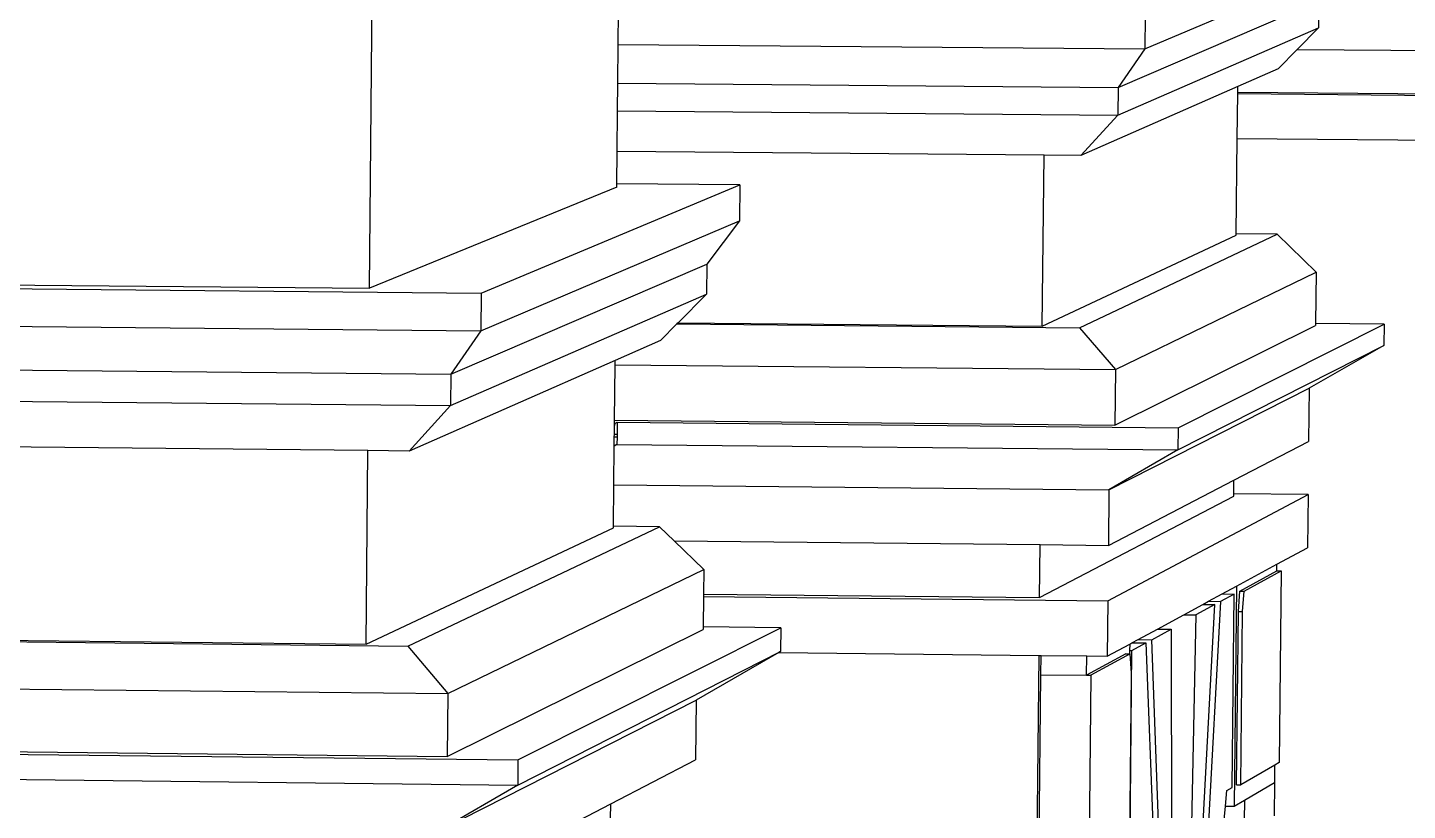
# Model space of a CAD drawing. Extents: x -106 to 80, y -44 to 65.
# Drawn here: x 70.2 to 74.769, y -2.176 to 0.415 of the extents above; entities that cross this region are included whole.
import ezdxf

# ---------------------------------------------------------------- set-up
doc = ezdxf.new("R2010")
doc.units = 0
doc.layers.get('0').update_dxf_attribs({"linetype": 'CONTINUOUS'})

msp = doc.modelspace()

# ---------------------------------------------------------------- linework, layer by layer
for p, q in [((73.8994, 0.3443), (74.571, 0.6291)), ((71.332, -0.4482), (71.3415, 0.549)), ((72.1551, 0.3588), (72.1562, 0.4687)), ((73.811, 0.2166), (74.475, 0.5019)), ((74.4749, 0.4909), (74.4741, 0.4138)), ((73.8101, 0.1249), (74.4741, 0.4138)), ((73.9005, 0.4544), (73.8994, 0.3443)), ((74.4741, 0.4138), (74.4038, 0.3427)), ((72.1539, 0.2307), (72.1551, 0.3588)), ((72.1551, 0.3588), (73.8994, 0.3443)), ((73.8994, 0.3443), (73.811, 0.2166)), ((74.4038, 0.3427), (74.3402, 0.2785)), ((74.4038, 0.3427), (76.7139, 0.3235)), ((74.3402, 0.2785), (74.2069, 0.2199)), ((72.153, 0.1391), (72.1539, 0.2307)), ((72.1539, 0.2307), (73.811, 0.2166)), ((74.2069, 0.2199), (73.687, -0.0088)), ((73.811, 0.2166), (73.8101, 0.1249)), ((74.2052, 0.0474), (74.2067, 0.1961)), ((74.2067, 0.2015), (74.2069, 0.2199)), ((74.2067, 0.2015), (76.7125, 0.1802)), ((74.2067, 0.1961), (74.2067, 0.2015)), ((74.2067, 0.1961), (76.8993, 0.1732)), ((72.1517, 0.0047), (72.153, 0.1391)), ((72.153, 0.1391), (73.8101, 0.1249)), ((73.8101, 0.1249), (73.687, -0.0088)), ((74.2021, -0.268), (74.2052, 0.0474)), ((74.2052, 0.0474), (76.7109, 0.0257)), ((72.1507, -0.1026), (72.1517, 0.0047)), ((73.5653, -0.0077), (72.1517, 0.0047)), ((73.5597, -0.5735), (73.5653, -0.0077)), ((73.687, -0.0088), (73.5653, -0.0077)), ((72.1506, -0.1136), (71.332, -0.4482)), ((71.7018, -0.4638), (72.5582, -0.1062)), ((72.1506, -0.1136), (72.1507, -0.1026)), ((72.5582, -0.1062), (72.1507, -0.1026)), ((72.5582, -0.1062), (72.557, -0.2252)), ((71.7006, -0.5885), (72.557, -0.2252)), ((72.557, -0.2252), (72.4485, -0.3687)), ((73.5597, -0.5735), (74.202, -0.2718)), ((73.6833, -0.5788), (74.3368, -0.2693)), ((74.202, -0.2718), (74.2021, -0.268)), ((74.3368, -0.2693), (74.2021, -0.268)), ((74.3368, -0.2693), (74.4661, -0.395)), ((71.6017, -0.7325), (72.4485, -0.3687)), ((72.4485, -0.3687), (72.4475, -0.4679)), ((73.8018, -0.7173), (74.4661, -0.395)), ((74.4661, -0.395), (74.4644, -0.5645)), ((67.711, -0.4266), (71.7018, -0.4638)), ((67.7453, -0.4149), (71.332, -0.4482)), ((71.6007, -0.8363), (72.4475, -0.4679)), ((71.7018, -0.4638), (71.7006, -0.5885)), ((72.4475, -0.4679), (72.3539, -0.5622)), ((67.7099, -0.5507), (71.7006, -0.5885)), ((71.7006, -0.5885), (71.6017, -0.7325)), ((72.3499, -0.5662), (72.2959, -0.6206)), ((72.3539, -0.5622), (72.3499, -0.5662)), ((72.3499, -0.5662), (73.6833, -0.5788)), ((72.3539, -0.5622), (73.5597, -0.5735)), ((73.6833, -0.5788), (73.8018, -0.7173)), ((73.8, -0.9007), (74.4643, -0.5711)), ((74.0091, -0.9099), (74.6915, -0.5667)), ((74.4644, -0.5645), (74.4643, -0.5711)), ((74.6915, -0.5667), (74.4644, -0.5645)), ((74.6915, -0.5667), (74.6908, -0.637)), ((72.2959, -0.6206), (72.1451, -0.6869)), ((74.0084, -0.9833), (74.6908, -0.637)), ((74.6908, -0.637), (74.4433, -0.7786)), ((67.3069, -0.6911), (71.6017, -0.7325)), ((72.1451, -0.6869), (71.463, -0.9869)), ((72.1432, -0.8844), (72.1449, -0.7014)), ((72.1449, -0.7014), (72.1451, -0.6869)), ((72.1449, -0.7014), (73.8018, -0.7173)), ((73.8018, -0.7173), (73.8, -0.9007)), ((71.6017, -0.7325), (71.6007, -0.8363)), ((67.1763, -0.7931), (71.6007, -0.8363)), ((73.7805, -1.1156), (74.4433, -0.7786)), ((74.4433, -0.7786), (74.4416, -0.9547)), ((71.6007, -0.8363), (71.463, -0.9869)), ((72.1427, -0.9321), (72.143, -0.9023)), ((72.143, -0.8957), (72.1432, -0.8844)), ((72.1441, -0.8952), (72.143, -0.9023)), ((72.143, -0.8957), (72.1441, -0.8952)), ((72.143, -0.9023), (72.143, -0.8957)), ((72.1432, -0.8844), (73.8, -0.9007)), ((72.1441, -0.8952), (72.152, -0.8917)), ((72.152, -0.8917), (72.1516, -0.9321)), ((72.152, -0.8917), (74.0091, -0.9099)), ((74.0091, -0.9099), (74.0084, -0.9833)), ((71.3269, -0.9855), (67.0517, -0.9431)), ((72.1423, -0.969), (72.1426, -0.9395)), ((72.1426, -0.9395), (72.1427, -0.9321)), ((72.1426, -0.9395), (72.1515, -0.9396)), ((72.1516, -0.9321), (72.1427, -0.9321)), ((72.1515, -0.9396), (72.1513, -0.9649)), ((72.1516, -0.9321), (72.1515, -0.9396)), ((74.194, -1.0833), (74.4416, -0.9547)), ((71.3208, -1.6254), (71.3269, -0.9855)), ((71.463, -0.9869), (71.3269, -0.9855)), ((72.1411, -1.0991), (72.1423, -0.9702)), ((72.1513, -0.9649), (72.1423, -0.9702)), ((72.1423, -0.969), (72.1513, -0.9649)), ((72.1423, -0.9702), (72.1423, -0.969)), ((72.1513, -0.9649), (74.0084, -0.9833)), ((74.0084, -0.9833), (73.7805, -1.1156)), ((73.7787, -1.299), (74.194, -1.0833)), ((74.1935, -1.1283), (74.194, -1.0833)), ((72.1398, -1.2359), (72.1411, -1.0991)), ((72.1411, -1.0991), (73.7805, -1.1156)), ((73.5509, -1.4717), (74.1934, -1.136)), ((73.7769, -1.4823), (74.4398, -1.1308)), ((73.7805, -1.1156), (73.7787, -1.299)), ((74.1934, -1.136), (74.1935, -1.1283)), ((74.4398, -1.1308), (74.1935, -1.1283)), ((74.4398, -1.1308), (74.4381, -1.3068)), ((71.3208, -1.6254), (72.1397, -1.2407)), ((71.4589, -1.6321), (72.2923, -1.2375)), ((72.1397, -1.2407), (72.1398, -1.2359)), ((72.2923, -1.2375), (72.1398, -1.2359)), ((72.2923, -1.2375), (72.3407, -1.2842)), ((72.3407, -1.2842), (72.4387, -1.3787)), ((72.3407, -1.2842), (73.5526, -1.2966)), ((73.5509, -1.4717), (73.5526, -1.2966)), ((73.5526, -1.2966), (73.7787, -1.299)), ((74.3366, -1.3617), (74.4381, -1.3068)), ((74.2022, -1.4345), (74.3366, -1.3617)), ((74.3364, -1.3834), (74.3366, -1.3617)), ((71.5916, -1.7897), (72.4387, -1.3787)), ((72.4387, -1.3787), (72.4379, -1.46)), ((74.2137, -1.45), (74.3364, -1.3834)), ((74.2278, -1.4501), (74.3505, -1.3836)), ((74.3364, -1.3834), (74.3505, -1.3836)), ((74.3505, -1.3836), (74.3442, -2.0178)), ((72.4379, -1.46), (72.4378, -1.4683)), ((72.4379, -1.46), (73.5509, -1.4717)), ((74.1104, -1.4841), (74.1553, -1.4598)), ((74.1948, -1.4602), (74.15, -1.4845)), ((74.1553, -1.4598), (74.2022, -1.4345)), ((74.1553, -1.4598), (74.1948, -1.4602)), ((74.1884, -2.1), (74.1948, -1.4602)), ((74.2022, -1.4345), (74.195, -2.1623)), ((74.2088, -1.5173), (74.2137, -1.45)), ((74.2137, -1.45), (74.2278, -1.4501)), ((74.2229, -1.5174), (74.2278, -1.4501)), ((72.4378, -1.4683), (72.4368, -1.5687)), ((72.4378, -1.4683), (73.7769, -1.4823)), ((73.7769, -1.4823), (73.775, -1.6656)), ((74.0279, -1.5287), (74.0908, -1.4947)), ((74.1305, -1.4951), (74.0677, -1.5291)), ((74.0776, -2.4814), (74.1305, -1.4951)), ((74.0908, -1.4947), (74.1104, -1.4841)), ((74.0908, -1.4947), (74.1305, -1.4951)), ((74.15, -1.4845), (74.091, -2.5668)), ((74.1104, -1.4841), (74.15, -1.4845)), ((73.9406, -1.576), (74.0279, -1.5287)), ((74.0279, -1.5287), (74.0677, -1.5291)), ((74.0677, -1.5291), (74.0502, -2.396)), ((74.2031, -2.0915), (74.2088, -1.5173)), ((74.2088, -1.5173), (74.2229, -1.5174)), ((74.2172, -2.0916), (74.2229, -1.5174)), ((67.0457, -1.5849), (71.4589, -1.6321)), ((67.0589, -1.5799), (71.3208, -1.6254)), ((71.5896, -1.9973), (72.4368, -1.577)), ((71.8236, -2.0091), (72.6939, -1.5714)), ((72.6939, -1.5714), (72.4368, -1.5687)), ((72.4368, -1.5687), (72.4368, -1.577)), ((72.6939, -1.5714), (72.6931, -1.6506)), ((73.8767, -1.6106), (73.9406, -1.576)), ((73.9228, -1.6111), (73.9866, -1.5764)), ((73.9406, -1.576), (73.9866, -1.5764)), ((73.9866, -1.5764), (73.9871, -2.3953)), ((71.4589, -1.6321), (71.5916, -1.7897)), ((73.775, -1.6656), (73.8491, -1.6255)), ((73.8491, -1.6255), (73.8489, -1.6471)), ((73.8491, -1.6255), (73.8565, -1.6215)), ((73.8563, -1.6472), (73.9027, -1.622)), ((73.8565, -1.6215), (73.8767, -1.6106)), ((73.8565, -1.6215), (73.9027, -1.622)), ((73.8767, -1.6106), (73.9228, -1.6111)), ((73.9027, -1.622), (73.938, -2.5566)), ((73.9574, -2.5569), (73.9228, -1.6111)), ((71.8228, -2.0922), (72.6931, -1.6506)), ((72.6873, -1.6539), (72.4131, -1.8108)), ((72.6931, -1.6506), (72.6873, -1.6539)), ((72.6873, -1.6539), (73.549, -1.6631)), ((73.3799, -18.8632), (73.549, -1.6631)), ((73.549, -1.6631), (73.5558, -1.6632)), ((73.5551, -1.727), (73.5558, -1.6632)), ((73.5558, -1.6632), (73.7067, -1.6648)), ((73.8366, -1.6579), (73.7061, -1.7287)), ((73.7061, -1.7287), (73.7067, -1.6648)), ((73.7067, -1.6648), (73.775, -1.6656)), ((73.851, -1.658), (73.7207, -1.7288)), ((73.8366, -1.6579), (73.8488, -1.658)), ((73.8489, -1.6471), (73.8488, -1.658)), ((73.8488, -1.658), (73.851, -1.658)), ((73.8489, -1.6471), (73.8563, -1.6472)), ((73.85, -2.2894), (73.8563, -1.6472)), ((73.8548, -1.7221), (73.851, -1.658)), ((73.5486, -2.3858), (73.5551, -1.727)), ((73.5551, -1.727), (73.7061, -1.7287)), ((73.7061, -1.7287), (73.7207, -1.7288)), ((73.7207, -1.7288), (73.7142, -2.3877)), ((73.8492, -2.2894), (73.8548, -1.7221)), ((67.174, -1.7416), (71.5916, -1.7897)), ((71.5678, -2.2405), (72.4131, -1.8108)), ((71.5916, -1.7897), (71.5896, -1.9973)), ((72.4131, -1.8108), (72.4111, -2.0091)), ((67.3994, -1.9598), (71.8236, -2.0091)), ((67.4213, -1.9509), (71.5896, -1.9973)), ((71.8236, -2.0091), (71.8228, -2.0922)), ((72.1309, -2.1546), (72.4111, -2.0091)), ((67.4045, -2.0425), (71.8228, -2.0922)), ((74.33, -2.026), (74.2172, -2.0916)), ((74.3295, -2.0836), (74.33, -2.026)), ((74.3442, -2.0178), (74.33, -2.026)), ((71.8228, -2.0922), (71.5678, -2.2405)), ((74.171, -2.1101), (74.1884, -2.1)), ((74.2031, -2.0915), (74.2172, -2.0916)), ((74.2287, -2.1426), (74.3286, -2.0841)), ((74.3286, -2.0841), (74.3275, -2.1942)), ((74.3286, -2.0841), (74.3295, -2.0836)), ((74.1659, -2.162), (74.171, -2.1101)), ((74.195, -2.1623), (74.2287, -2.1426)), ((74.2287, -2.1426), (74.2208, -2.9333)), ((71.5658, -2.448), (72.1309, -2.1546)), ((72.1304, -2.2042), (72.1309, -2.1546)), ((74.1569, -2.2526), (74.1659, -2.162)), ((74.1659, -2.162), (74.195, -2.1623))]:
    msp.add_line(p, q)

doc.saveas('drawing.dxf')
